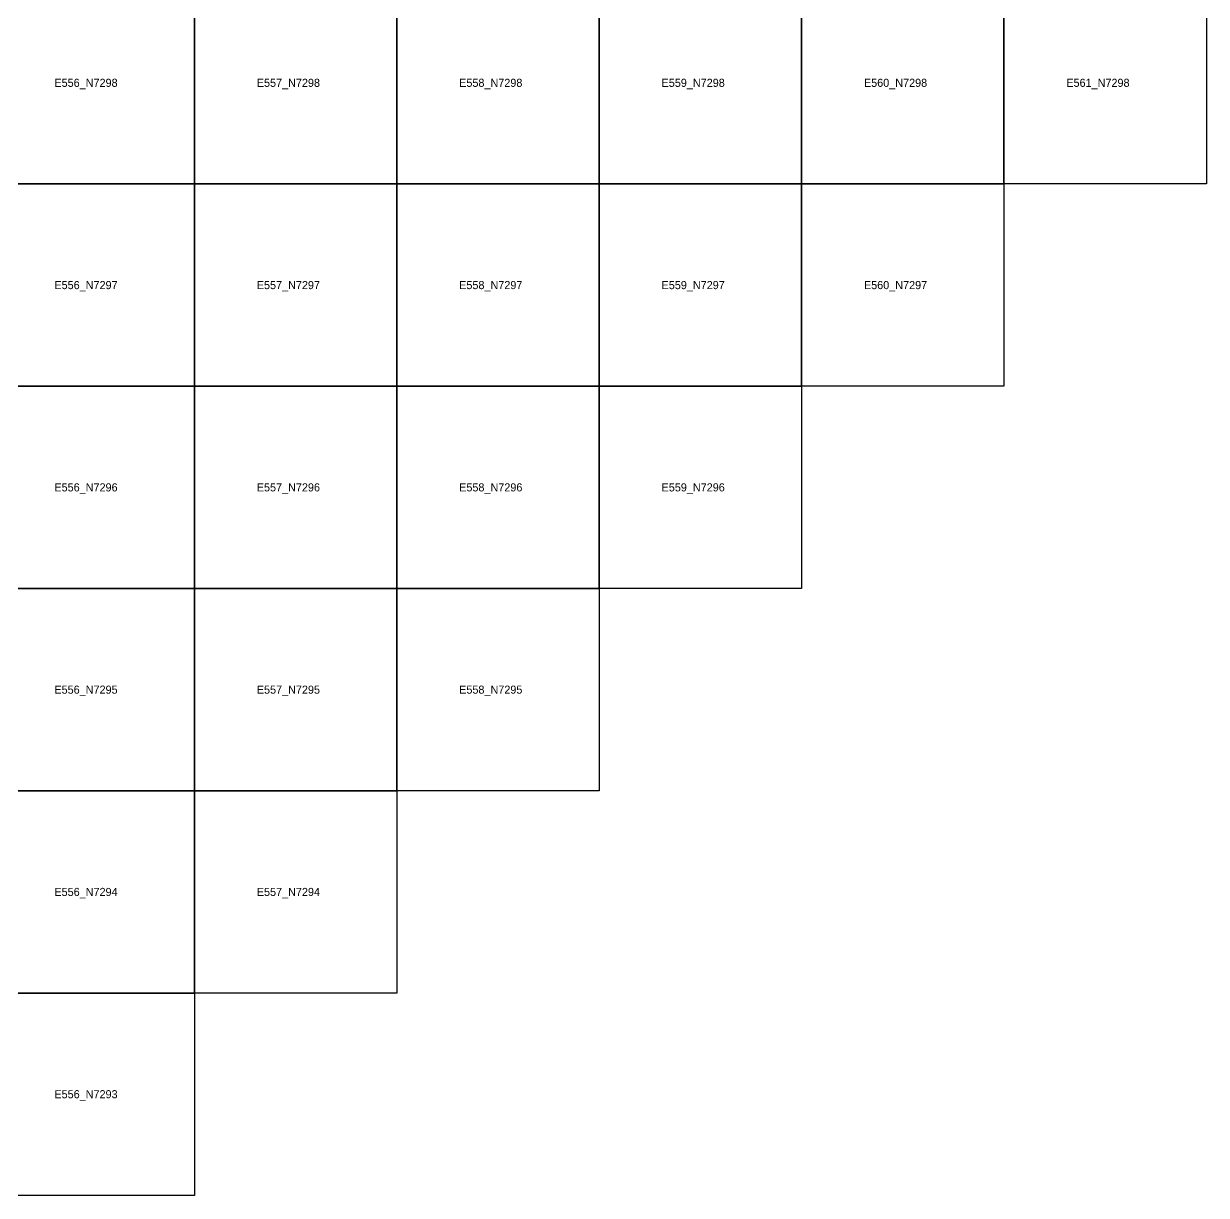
# Model space of a CAD drawing. Extents: x 546000 to 599000, y 7210000 to 7363000.
# Drawn here: x 556156 to 562000, y 7293000 to 7298792 of the extents above; entities that cross this region are included whole.
import ezdxf

# ---------------------------------------------------------------- set-up
doc = ezdxf.new("R2010")
doc.units = 0
doc.layers.add('FEATUREATTRIBS', color=7, linetype='Continuous')

msp = doc.modelspace()

# ---------------------------------------------------------------- linework, layer by layer
at = {"layer": 'FEATUREATTRIBS'}
for points in [[(556000, 7298000), (556000, 7299000), (557000, 7299000), (557000, 7298000)], [(557000, 7298000), (557000, 7299000), (558000, 7299000), (558000, 7298000)], [(558000, 7298000), (558000, 7299000), (559000, 7299000), (559000, 7298000)], [(559000, 7298000), (559000, 7299000), (560000, 7299000), (560000, 7298000)], [(560000, 7298000), (560000, 7299000), (561000, 7299000), (561000, 7298000)], [(561000, 7298000), (561000, 7299000), (562000, 7299000), (562000, 7298000)], [(556000, 7297000), (556000, 7298000), (557000, 7298000), (557000, 7297000)], [(557000, 7297000), (557000, 7298000), (558000, 7298000), (558000, 7297000)], [(558000, 7297000), (558000, 7298000), (559000, 7298000), (559000, 7297000)], [(559000, 7297000), (559000, 7298000), (560000, 7298000), (560000, 7297000)], [(560000, 7297000), (560000, 7298000), (561000, 7298000), (561000, 7297000)], [(556000, 7296000), (556000, 7297000), (557000, 7297000), (557000, 7296000)], [(557000, 7296000), (557000, 7297000), (558000, 7297000), (558000, 7296000)], [(558000, 7296000), (558000, 7297000), (559000, 7297000), (559000, 7296000)], [(559000, 7296000), (559000, 7297000), (560000, 7297000), (560000, 7296000)], [(556000, 7295000), (556000, 7296000), (557000, 7296000), (557000, 7295000)], [(557000, 7295000), (557000, 7296000), (558000, 7296000), (558000, 7295000)], [(558000, 7295000), (558000, 7296000), (559000, 7296000), (559000, 7295000)], [(556000, 7294000), (556000, 7295000), (557000, 7295000), (557000, 7294000)], [(557000, 7294000), (557000, 7295000), (558000, 7295000), (558000, 7294000)], [(556000, 7293000), (556000, 7294000), (557000, 7294000), (557000, 7293000)]]:
    msp.add_lwpolyline(points, close=True, dxfattribs=at)

# ---------------------------------------------------------------- texts
for s, p in [('E556_N7298', (556308.2, 7298480)), ('E557_N7298', (557308.2, 7298480)), ('E558_N7298', (558308.2, 7298480)), ('E559_N7298', (559308.2, 7298480)), ('E560_N7298', (560308.2, 7298480)), ('E561_N7298', (561308.2, 7298480)), ('E556_N7297', (556308.2, 7297480)), ('E557_N7297', (557308.2, 7297480)), ('E558_N7297', (558308.2, 7297480)), ('E559_N7297', (559308.2, 7297480)), ('E560_N7297', (560308.2, 7297480)), ('E556_N7296', (556308.2, 7296480)), ('E557_N7296', (557308.2, 7296480)), ('E558_N7296', (558308.2, 7296480)), ('E559_N7296', (559308.2, 7296480)), ('E556_N7295', (556308.2, 7295480)), ('E557_N7295', (557308.2, 7295480)), ('E558_N7295', (558308.2, 7295480)), ('E556_N7294', (556308.2, 7294480)), ('E557_N7294', (557308.2, 7294480)), ('E556_N7293', (556308.2, 7293480))]:
    msp.add_text(s, height=40, dxfattribs=at).set_placement(p)

doc.saveas('drawing.dxf')
